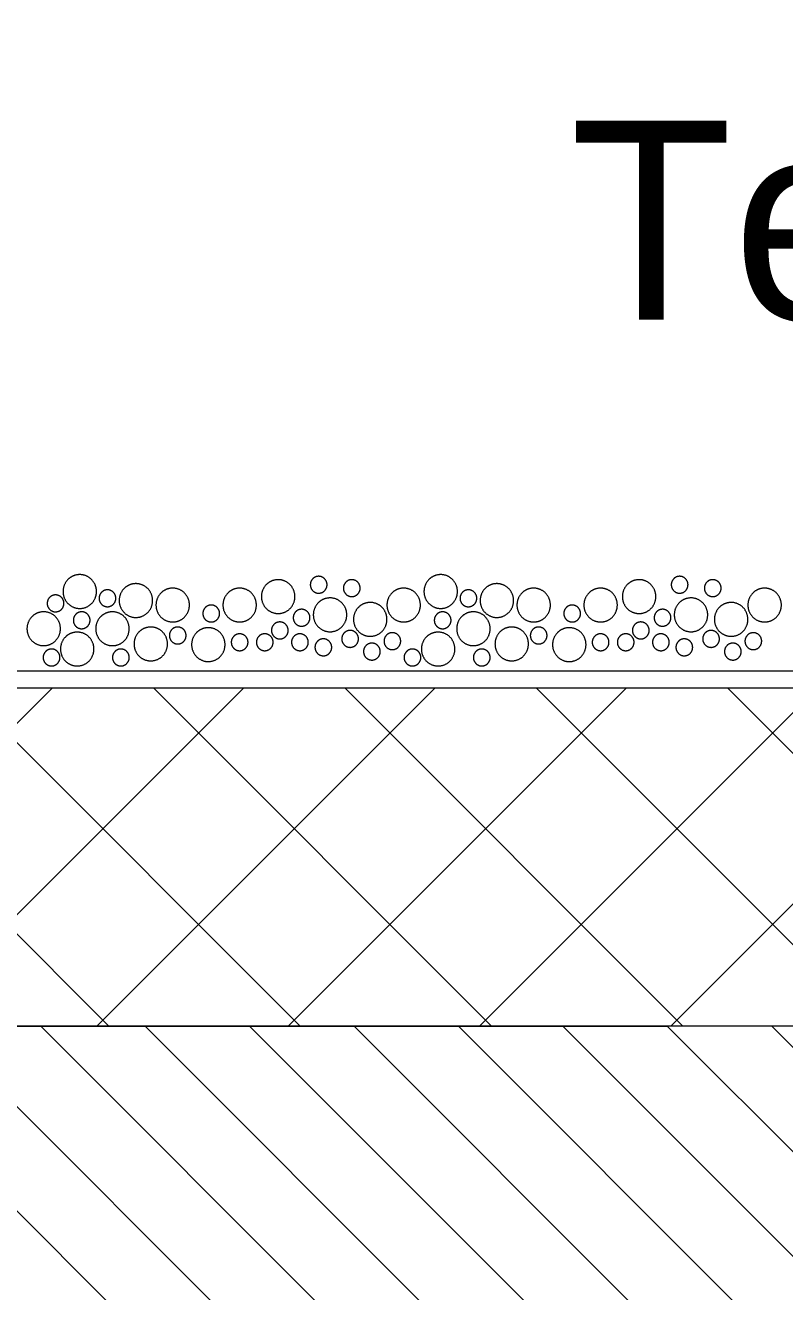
# Model space of a CAD drawing. Header units: centimetres. Extents: x -6341 to 23117, y -10090 to 8065.
# Drawn here: x 12.4 to 57.3, y 193.3 to 268.1 of the extents above; entities that cross this region are included whole.
import ezdxf

# ---------------------------------------------------------------- set-up
doc = ezdxf.new("R2010")
doc.units = ezdxf.units.CM
doc.header["$LTSCALE"] = 12.7
doc.layers.get('0').update_dxf_attribs({"lineweight": 5})
for name, color, linetype, lineweight in [('B Général', 7, 'Continuous', 5), ('C ANNOTATIONS-cotation', 7, 'Continuous', 5), ('C ANNOTATIONS-texte', 7, 'Continuous', 5)]:
    doc.layers.add(name, color=color, linetype=linetype, lineweight=lineweight)
doc.styles.add('Eurostile', font='')
doc.styles.get('Eurostile').set_extended_font_data('Eurostile')

# ---------------------------------------------------------------- blocks, each defined once
blk = doc.blocks.new('Groupe-21-1')
at = {"layer": 'B Général', "color": 7, "linetype": 'Continuous', "lineweight": 5}
for points in [[(-2048.837, 4663.514), (-2048.971, 4663.744), (-2048.971, 4664.274), (-2048.703, 4664.733), (-2048.239, 4664.999), (-2047.703, 4664.999), (-2047.239, 4664.733), (-2046.971, 4664.274), (-2046.971, 4663.744), (-2047.239, 4663.284), (-2047.703, 4663.019), (-2048.239, 4663.019), (-2048.703, 4663.284), (-2048.837, 4663.514)], [(-2046.269, 4663.093), (-2046.336, 4663.207), (-2046.336, 4663.473), (-2046.202, 4663.702), (-2045.97, 4663.835), (-2045.702, 4663.835), (-2045.47, 4663.702), (-2045.336, 4663.473), (-2045.336, 4663.207), (-2045.47, 4662.978), (-2045.702, 4662.845), (-2045.97, 4662.845), (-2046.202, 4662.978), (-2046.269, 4663.093)], [(-2047.991, 4661.535), (-2048.125, 4661.765), (-2048.125, 4662.295), (-2047.857, 4662.754), (-2047.393, 4663.019), (-2046.857, 4663.019), (-2046.393, 4662.754), (-2046.125, 4662.295), (-2046.125, 4661.765), (-2046.393, 4661.305), (-2046.857, 4661.04), (-2047.393, 4661.04), (-2047.857, 4661.305), (-2047.991, 4661.535)], [(-2045.653, 4661.881), (-2045.72, 4661.996), (-2045.72, 4662.261), (-2045.586, 4662.491), (-2045.354, 4662.623), (-2045.086, 4662.623), (-2044.854, 4662.491), (-2044.72, 4662.261), (-2044.72, 4661.996), (-2044.854, 4661.766), (-2045.086, 4661.634), (-2045.354, 4661.634), (-2045.586, 4661.766), (-2045.653, 4661.881)], [(-2049.404, 4660.694), (-2049.471, 4660.809), (-2049.471, 4661.074), (-2049.337, 4661.303), (-2049.105, 4661.436), (-2048.837, 4661.436), (-2048.605, 4661.303), (-2048.471, 4661.074), (-2048.471, 4660.809), (-2048.605, 4660.579), (-2048.837, 4660.446), (-2049.105, 4660.446), (-2049.337, 4660.579), (-2049.404, 4660.694)], [(-2046.404, 4660.595), (-2046.471, 4660.71), (-2046.471, 4660.975), (-2046.337, 4661.204), (-2046.105, 4661.337), (-2045.837, 4661.337), (-2045.605, 4661.204), (-2045.471, 4660.975), (-2045.471, 4660.71), (-2045.605, 4660.48), (-2045.837, 4660.347), (-2046.105, 4660.347), (-2046.337, 4660.48), (-2046.404, 4660.595)], [(-2048.259, 4659.16), (-2048.393, 4659.389), (-2048.393, 4659.92), (-2048.125, 4660.379), (-2047.661, 4660.644), (-2047.125, 4660.644), (-2046.661, 4660.379), (-2046.393, 4659.92), (-2046.393, 4659.389), (-2046.661, 4658.93), (-2047.125, 4658.665), (-2047.661, 4658.665), (-2048.125, 4658.93), (-2048.259, 4659.16)], [(-2049.604, 4658.736), (-2049.671, 4658.851), (-2049.671, 4659.116), (-2049.537, 4659.345), (-2049.305, 4659.478), (-2049.037, 4659.478), (-2048.805, 4659.345), (-2048.671, 4659.116), (-2048.671, 4658.851), (-2048.805, 4658.621), (-2049.037, 4658.488), (-2049.305, 4658.488), (-2049.537, 4658.621), (-2049.604, 4658.736)], [(-2045.904, 4659.011), (-2045.971, 4659.126), (-2045.971, 4659.391), (-2045.837, 4659.621), (-2045.605, 4659.754), (-2045.337, 4659.754), (-2045.105, 4659.621), (-2044.971, 4659.391), (-2044.971, 4659.126), (-2045.105, 4658.897), (-2045.337, 4658.764), (-2045.605, 4658.764), (-2045.837, 4658.897), (-2045.904, 4659.011)], [(-2047.654, 4657.725), (-2047.721, 4657.84), (-2047.721, 4658.105), (-2047.587, 4658.335), (-2047.355, 4658.467), (-2047.087, 4658.467), (-2046.855, 4658.335), (-2046.721, 4658.105), (-2046.721, 4657.84), (-2046.855, 4657.61), (-2047.087, 4657.478), (-2047.355, 4657.478), (-2047.587, 4657.61), (-2047.654, 4657.725)], [(-2046.204, 4657.626), (-2046.271, 4657.741), (-2046.271, 4658.006), (-2046.137, 4658.236), (-2045.905, 4658.368), (-2045.637, 4658.368), (-2045.405, 4658.236), (-2045.271, 4658.006), (-2045.271, 4657.741), (-2045.405, 4657.511), (-2045.637, 4657.379), (-2045.905, 4657.379), (-2046.137, 4657.511), (-2046.204, 4657.626)], [(-2049.337, 4656.092), (-2049.471, 4656.322), (-2049.471, 4656.852), (-2049.203, 4657.311), (-2048.739, 4657.576), (-2048.203, 4657.576), (-2047.739, 4657.311), (-2047.471, 4656.852), (-2047.471, 4656.322), (-2047.739, 4655.862), (-2048.203, 4655.597), (-2048.739, 4655.597), (-2049.203, 4655.862), (-2049.337, 4656.092)], [(-2046.904, 4656.438), (-2046.971, 4656.553), (-2046.971, 4656.818), (-2046.837, 4657.048), (-2046.605, 4657.181), (-2046.337, 4657.181), (-2046.105, 4657.048), (-2045.971, 4656.818), (-2045.971, 4656.553), (-2046.105, 4656.324), (-2046.337, 4656.191), (-2046.605, 4656.191), (-2046.837, 4656.324), (-2046.904, 4656.438)], [(-2046.204, 4655.548), (-2046.271, 4655.663), (-2046.271, 4655.928), (-2046.137, 4656.157), (-2045.905, 4656.29), (-2045.637, 4656.29), (-2045.405, 4656.157), (-2045.271, 4655.928), (-2045.271, 4655.663), (-2045.405, 4655.433), (-2045.637, 4655.3), (-2045.905, 4655.3), (-2046.137, 4655.433), (-2046.204, 4655.548)], [(-2048.837, 4653.816), (-2048.971, 4654.046), (-2048.971, 4654.576), (-2048.703, 4655.035), (-2048.239, 4655.3), (-2047.703, 4655.3), (-2047.239, 4655.035), (-2046.971, 4654.576), (-2046.971, 4654.046), (-2047.239, 4653.586), (-2047.703, 4653.321), (-2048.239, 4653.321), (-2048.703, 4653.586), (-2048.837, 4653.816)], [(-2046.204, 4654.063), (-2046.271, 4654.178), (-2046.271, 4654.443), (-2046.137, 4654.673), (-2045.905, 4654.806), (-2045.637, 4654.806), (-2045.405, 4654.673), (-2045.271, 4654.443), (-2045.271, 4654.178), (-2045.405, 4653.949), (-2045.637, 4653.816), (-2045.905, 4653.816), (-2046.137, 4653.949), (-2046.204, 4654.063)], [(-2046.497, 4651.963), (-2046.631, 4652.193), (-2046.631, 4652.723), (-2046.364, 4653.183), (-2045.899, 4653.448), (-2045.364, 4653.448), (-2044.899, 4653.183), (-2044.631, 4652.723), (-2044.631, 4652.193), (-2044.899, 4651.734), (-2045.364, 4651.469), (-2045.899, 4651.469), (-2046.364, 4651.734), (-2046.497, 4651.963)], [(-2047.904, 4652.381), (-2047.971, 4652.496), (-2047.971, 4652.761), (-2047.837, 4652.991), (-2047.605, 4653.123), (-2047.337, 4653.123), (-2047.105, 4652.991), (-2046.971, 4652.761), (-2046.971, 4652.496), (-2047.105, 4652.266), (-2047.337, 4652.134), (-2047.605, 4652.134), (-2047.837, 4652.266), (-2047.904, 4652.381)], [(-2048.837, 4649.858), (-2048.971, 4650.087), (-2048.971, 4650.617), (-2048.703, 4651.077), (-2048.239, 4651.342), (-2047.703, 4651.342), (-2047.239, 4651.077), (-2046.971, 4650.617), (-2046.971, 4650.087), (-2047.239, 4649.628), (-2047.703, 4649.363), (-2048.239, 4649.363), (-2048.703, 4649.628), (-2048.837, 4649.858)], [(-2046.604, 4650.402), (-2046.671, 4650.517), (-2046.671, 4650.782), (-2046.537, 4651.011), (-2046.305, 4651.144), (-2046.037, 4651.144), (-2045.805, 4651.011), (-2045.671, 4650.782), (-2045.671, 4650.517), (-2045.805, 4650.287), (-2046.037, 4650.154), (-2046.305, 4650.154), (-2046.537, 4650.287), (-2046.604, 4650.402)], [(-2046.537, 4648.56), (-2046.671, 4648.789), (-2046.671, 4649.32), (-2046.403, 4649.779), (-2045.939, 4650.044), (-2045.403, 4650.044), (-2044.939, 4649.779), (-2044.671, 4649.32), (-2044.671, 4648.789), (-2044.939, 4648.33), (-2045.403, 4648.065), (-2045.939, 4648.065), (-2046.403, 4648.33), (-2046.537, 4648.56)], [(-2049.103, 4647.68), (-2049.237, 4647.91), (-2049.237, 4648.44), (-2048.969, 4648.9), (-2048.505, 4649.165), (-2047.969, 4649.165), (-2047.505, 4648.9), (-2047.237, 4648.44), (-2047.237, 4647.91), (-2047.505, 4647.451), (-2047.969, 4647.186), (-2048.505, 4647.186), (-2048.969, 4647.451), (-2049.103, 4647.68)], [(-2047.437, 4646.295), (-2047.571, 4646.525), (-2047.571, 4647.055), (-2047.303, 4647.514), (-2046.839, 4647.779), (-2046.303, 4647.779), (-2045.839, 4647.514), (-2045.571, 4647.055), (-2045.571, 4646.525), (-2045.839, 4646.065), (-2046.303, 4645.8), (-2046.839, 4645.8), (-2047.303, 4646.065), (-2047.437, 4646.295)], [(-2045.304, 4647.037), (-2045.371, 4647.152), (-2045.371, 4647.417), (-2045.237, 4647.647), (-2045.005, 4647.779), (-2044.737, 4647.779), (-2044.505, 4647.647), (-2044.371, 4647.417), (-2044.371, 4647.152), (-2044.505, 4646.922), (-2044.737, 4646.79), (-2045.005, 4646.79), (-2045.237, 4646.922), (-2045.304, 4647.037)], [(-2048.804, 4646.245), (-2048.871, 4646.36), (-2048.871, 4646.625), (-2048.737, 4646.855), (-2048.505, 4646.988), (-2048.237, 4646.988), (-2048.005, 4646.855), (-2047.871, 4646.625), (-2047.871, 4646.36), (-2048.005, 4646.131), (-2048.237, 4645.998), (-2048.505, 4645.998), (-2048.737, 4646.131), (-2048.804, 4646.245)], [(-2049.637, 4644.361), (-2049.771, 4644.591), (-2049.771, 4645.121), (-2049.503, 4645.581), (-2049.039, 4645.846), (-2048.503, 4645.846), (-2048.039, 4645.581), (-2047.771, 4645.121), (-2047.771, 4644.591), (-2048.039, 4644.132), (-2048.503, 4643.866), (-2049.039, 4643.866), (-2049.503, 4644.132), (-2049.637, 4644.361)], [(-2047.504, 4644.723), (-2047.571, 4644.838), (-2047.571, 4645.103), (-2047.437, 4645.333), (-2047.205, 4645.466), (-2046.937, 4645.466), (-2046.705, 4645.333), (-2046.571, 4645.103), (-2046.571, 4644.838), (-2046.705, 4644.608), (-2046.937, 4644.476), (-2047.205, 4644.476), (-2047.437, 4644.608), (-2047.504, 4644.723)], [(-2046.237, 4644.209), (-2046.371, 4644.438), (-2046.371, 4644.969), (-2046.103, 4645.428), (-2045.639, 4645.693), (-2045.103, 4645.693), (-2044.639, 4645.428), (-2044.371, 4644.969), (-2044.371, 4644.438), (-2044.639, 4643.979), (-2045.103, 4643.714), (-2045.639, 4643.714), (-2046.103, 4643.979), (-2046.237, 4644.209)], [(-2048.837, 4642.171), (-2048.971, 4642.4), (-2048.971, 4642.931), (-2048.703, 4643.39), (-2048.239, 4643.655), (-2047.703, 4643.655), (-2047.239, 4643.39), (-2046.971, 4642.931), (-2046.971, 4642.4), (-2047.239, 4641.941), (-2047.703, 4641.676), (-2048.239, 4641.676), (-2048.703, 4641.941), (-2048.837, 4642.171)], [(-2045.304, 4642.938), (-2045.371, 4643.053), (-2045.371, 4643.318), (-2045.237, 4643.548), (-2045.005, 4643.681), (-2044.737, 4643.681), (-2044.505, 4643.548), (-2044.371, 4643.318), (-2044.371, 4643.053), (-2044.505, 4642.824), (-2044.737, 4642.691), (-2045.005, 4642.691), (-2045.237, 4642.824), (-2045.304, 4642.938)], [(-2046.269, 4641.749), (-2046.336, 4641.864), (-2046.336, 4642.129), (-2046.202, 4642.359), (-2045.97, 4642.491), (-2045.702, 4642.491), (-2045.47, 4642.359), (-2045.336, 4642.129), (-2045.336, 4641.864), (-2045.47, 4641.634), (-2045.702, 4641.502), (-2045.97, 4641.502), (-2046.202, 4641.634), (-2046.269, 4641.749)], [(-2047.991, 4640.191), (-2048.125, 4640.421), (-2048.125, 4640.951), (-2047.857, 4641.411), (-2047.393, 4641.676), (-2046.857, 4641.676), (-2046.393, 4641.411), (-2046.125, 4640.951), (-2046.125, 4640.421), (-2046.393, 4639.962), (-2046.857, 4639.697), (-2047.393, 4639.697), (-2047.857, 4639.962), (-2047.991, 4640.191)], [(-2045.653, 4640.538), (-2045.72, 4640.653), (-2045.72, 4640.918), (-2045.586, 4641.147), (-2045.354, 4641.28), (-2045.086, 4641.28), (-2044.854, 4641.147), (-2044.72, 4640.918), (-2044.72, 4640.653), (-2044.854, 4640.423), (-2045.086, 4640.29), (-2045.354, 4640.29), (-2045.586, 4640.423), (-2045.653, 4640.538)], [(-2049.404, 4639.35), (-2049.471, 4639.465), (-2049.471, 4639.73), (-2049.337, 4639.96), (-2049.105, 4640.092), (-2048.837, 4640.092), (-2048.605, 4639.96), (-2048.471, 4639.73), (-2048.471, 4639.465), (-2048.605, 4639.235), (-2048.837, 4639.103), (-2049.105, 4639.103), (-2049.337, 4639.235), (-2049.404, 4639.35)], [(-2046.404, 4639.251), (-2046.471, 4639.366), (-2046.471, 4639.631), (-2046.337, 4639.861), (-2046.105, 4639.993), (-2045.837, 4639.993), (-2045.605, 4639.861), (-2045.471, 4639.631), (-2045.471, 4639.366), (-2045.605, 4639.136), (-2045.837, 4639.004), (-2046.105, 4639.004), (-2046.337, 4639.136), (-2046.404, 4639.251)], [(-2048.259, 4637.816), (-2048.393, 4638.046), (-2048.393, 4638.576), (-2048.125, 4639.036), (-2047.661, 4639.301), (-2047.125, 4639.301), (-2046.661, 4639.036), (-2046.393, 4638.576), (-2046.393, 4638.046), (-2046.661, 4637.587), (-2047.125, 4637.322), (-2047.661, 4637.322), (-2048.125, 4637.587), (-2048.259, 4637.816)], [(-2045.904, 4637.668), (-2045.971, 4637.783), (-2045.971, 4638.048), (-2045.837, 4638.277), (-2045.605, 4638.41), (-2045.337, 4638.41), (-2045.105, 4638.277), (-2044.971, 4638.048), (-2044.971, 4637.783), (-2045.105, 4637.553), (-2045.337, 4637.42), (-2045.605, 4637.42), (-2045.837, 4637.553), (-2045.904, 4637.668)], [(-2049.604, 4637.392), (-2049.671, 4637.507), (-2049.671, 4637.772), (-2049.537, 4638.002), (-2049.305, 4638.135), (-2049.037, 4638.135), (-2048.805, 4638.002), (-2048.671, 4637.772), (-2048.671, 4637.507), (-2048.805, 4637.277), (-2049.037, 4637.145), (-2049.305, 4637.145), (-2049.537, 4637.277), (-2049.604, 4637.392)], [(-2047.654, 4636.381), (-2047.721, 4636.496), (-2047.721, 4636.761), (-2047.587, 4636.991), (-2047.355, 4637.124), (-2047.087, 4637.124), (-2046.855, 4636.991), (-2046.721, 4636.761), (-2046.721, 4636.496), (-2046.855, 4636.267), (-2047.087, 4636.134), (-2047.355, 4636.134), (-2047.587, 4636.267), (-2047.654, 4636.381)], [(-2046.204, 4636.282), (-2046.271, 4636.397), (-2046.271, 4636.662), (-2046.137, 4636.892), (-2045.905, 4637.025), (-2045.637, 4637.025), (-2045.405, 4636.892), (-2045.271, 4636.662), (-2045.271, 4636.397), (-2045.405, 4636.168), (-2045.637, 4636.035), (-2045.905, 4636.035), (-2046.137, 4636.168), (-2046.204, 4636.282)], [(-2049.337, 4634.749), (-2049.471, 4634.978), (-2049.471, 4635.508), (-2049.203, 4635.968), (-2048.739, 4636.233), (-2048.203, 4636.233), (-2047.739, 4635.968), (-2047.471, 4635.508), (-2047.471, 4634.978), (-2047.739, 4634.519), (-2048.203, 4634.254), (-2048.739, 4634.254), (-2049.203, 4634.519), (-2049.337, 4634.749)], [(-2046.904, 4635.095), (-2046.971, 4635.21), (-2046.971, 4635.475), (-2046.837, 4635.705), (-2046.605, 4635.837), (-2046.337, 4635.837), (-2046.105, 4635.705), (-2045.971, 4635.475), (-2045.971, 4635.21), (-2046.105, 4634.98), (-2046.337, 4634.847), (-2046.605, 4634.847), (-2046.837, 4634.98), (-2046.904, 4635.095)], [(-2046.204, 4634.204), (-2046.271, 4634.319), (-2046.271, 4634.584), (-2046.137, 4634.814), (-2045.905, 4634.946), (-2045.637, 4634.946), (-2045.405, 4634.814), (-2045.271, 4634.584), (-2045.271, 4634.319), (-2045.405, 4634.089), (-2045.637, 4633.957), (-2045.905, 4633.957), (-2046.137, 4634.089), (-2046.204, 4634.204)], [(-2048.837, 4632.472), (-2048.971, 4632.702), (-2048.971, 4633.232), (-2048.703, 4633.692), (-2048.239, 4633.957), (-2047.703, 4633.957), (-2047.239, 4633.692), (-2046.971, 4633.232), (-2046.971, 4632.702), (-2047.239, 4632.243), (-2047.703, 4631.978), (-2048.239, 4631.978), (-2048.703, 4632.243), (-2048.837, 4632.472)], [(-2046.204, 4632.72), (-2046.271, 4632.835), (-2046.271, 4633.1), (-2046.137, 4633.329), (-2045.905, 4633.462), (-2045.637, 4633.462), (-2045.405, 4633.329), (-2045.271, 4633.1), (-2045.271, 4632.835), (-2045.405, 4632.605), (-2045.637, 4632.472), (-2045.905, 4632.472), (-2046.137, 4632.605), (-2046.204, 4632.72)], [(-2047.904, 4631.037), (-2047.971, 4631.152), (-2047.971, 4631.417), (-2047.837, 4631.647), (-2047.605, 4631.78), (-2047.337, 4631.78), (-2047.105, 4631.647), (-2046.971, 4631.417), (-2046.971, 4631.152), (-2047.105, 4630.923), (-2047.337, 4630.79), (-2047.605, 4630.79), (-2047.837, 4630.923), (-2047.904, 4631.037)], [(-2046.497, 4630.62), (-2046.631, 4630.849), (-2046.631, 4631.38), (-2046.364, 4631.839), (-2045.899, 4632.104), (-2045.364, 4632.104), (-2044.899, 4631.839), (-2044.631, 4631.38), (-2044.631, 4630.849), (-2044.899, 4630.39), (-2045.364, 4630.125), (-2045.899, 4630.125), (-2046.364, 4630.39), (-2046.497, 4630.62)], [(-2048.837, 4628.514), (-2048.971, 4628.744), (-2048.971, 4629.274), (-2048.703, 4629.733), (-2048.239, 4629.998), (-2047.703, 4629.998), (-2047.239, 4629.733), (-2046.971, 4629.274), (-2046.971, 4628.744), (-2047.239, 4628.284), (-2047.703, 4628.019), (-2048.239, 4628.019), (-2048.703, 4628.284), (-2048.837, 4628.514)], [(-2046.604, 4629.058), (-2046.671, 4629.173), (-2046.671, 4629.438), (-2046.537, 4629.668), (-2046.305, 4629.8), (-2046.037, 4629.8), (-2045.805, 4629.668), (-2045.671, 4629.438), (-2045.671, 4629.173), (-2045.805, 4628.943), (-2046.037, 4628.811), (-2046.305, 4628.811), (-2046.537, 4628.943), (-2046.604, 4629.058)], [(-2046.537, 4627.216), (-2046.671, 4627.446), (-2046.671, 4627.976), (-2046.403, 4628.436), (-2045.939, 4628.701), (-2045.403, 4628.701), (-2044.939, 4628.436), (-2044.671, 4627.976), (-2044.671, 4627.446), (-2044.939, 4626.987), (-2045.403, 4626.721), (-2045.939, 4626.721), (-2046.403, 4626.987), (-2046.537, 4627.216)], [(-2049.103, 4626.337), (-2049.237, 4626.566), (-2049.237, 4627.097), (-2048.969, 4627.556), (-2048.505, 4627.821), (-2047.969, 4627.821), (-2047.505, 4627.556), (-2047.237, 4627.097), (-2047.237, 4626.566), (-2047.505, 4626.107), (-2047.969, 4625.842), (-2048.505, 4625.842), (-2048.969, 4626.107), (-2049.103, 4626.337)], [(-2047.437, 4624.951), (-2047.571, 4625.181), (-2047.571, 4625.711), (-2047.303, 4626.171), (-2046.839, 4626.436), (-2046.303, 4626.436), (-2045.839, 4626.171), (-2045.571, 4625.711), (-2045.571, 4625.181), (-2045.839, 4624.722), (-2046.303, 4624.457), (-2046.839, 4624.457), (-2047.303, 4624.722), (-2047.437, 4624.951)], [(-2045.304, 4625.694), (-2045.371, 4625.808), (-2045.371, 4626.074), (-2045.237, 4626.303), (-2045.005, 4626.436), (-2044.737, 4626.436), (-2044.505, 4626.303), (-2044.371, 4626.074), (-2044.371, 4625.808), (-2044.505, 4625.579), (-2044.737, 4625.446), (-2045.005, 4625.446), (-2045.237, 4625.579), (-2045.304, 4625.694)], [(-2048.804, 4624.902), (-2048.871, 4625.017), (-2048.871, 4625.282), (-2048.737, 4625.512), (-2048.505, 4625.644), (-2048.237, 4625.644), (-2048.005, 4625.512), (-2047.871, 4625.282), (-2047.871, 4625.017), (-2048.005, 4624.787), (-2048.237, 4624.655), (-2048.505, 4624.655), (-2048.737, 4624.787), (-2048.804, 4624.902)], [(-2049.637, 4623.018), (-2049.771, 4623.247), (-2049.771, 4623.778), (-2049.503, 4624.237), (-2049.039, 4624.502), (-2048.503, 4624.502), (-2048.039, 4624.237), (-2047.771, 4623.778), (-2047.771, 4623.247), (-2048.039, 4622.788), (-2048.503, 4622.523), (-2049.039, 4622.523), (-2049.503, 4622.788), (-2049.637, 4623.018)], [(-2047.504, 4623.38), (-2047.571, 4623.495), (-2047.571, 4623.76), (-2047.437, 4623.989), (-2047.205, 4624.122), (-2046.937, 4624.122), (-2046.705, 4623.989), (-2046.571, 4623.76), (-2046.571, 4623.495), (-2046.705, 4623.265), (-2046.937, 4623.132), (-2047.205, 4623.132), (-2047.437, 4623.265), (-2047.504, 4623.38)], [(-2046.237, 4622.865), (-2046.371, 4623.095), (-2046.371, 4623.625), (-2046.103, 4624.084), (-2045.639, 4624.349), (-2045.103, 4624.349), (-2044.639, 4624.084), (-2044.371, 4623.625), (-2044.371, 4623.095), (-2044.639, 4622.635), (-2045.103, 4622.37), (-2045.639, 4622.37), (-2046.103, 4622.635), (-2046.237, 4622.865)], [(-2048.504, 4621.834), (-2048.571, 4621.949), (-2048.571, 4622.214), (-2048.437, 4622.444), (-2048.205, 4622.576), (-2047.937, 4622.576), (-2047.705, 4622.444), (-2047.571, 4622.214), (-2047.571, 4621.949), (-2047.705, 4621.719), (-2047.937, 4621.587), (-2048.205, 4621.587), (-2048.437, 4621.719), (-2048.504, 4621.834)], [(-2047.437, 4620.886), (-2047.571, 4621.115), (-2047.571, 4621.646), (-2047.303, 4622.105), (-2046.839, 4622.37), (-2046.303, 4622.37), (-2045.839, 4622.105), (-2045.571, 4621.646), (-2045.571, 4621.115), (-2045.839, 4620.656), (-2046.303, 4620.391), (-2046.839, 4620.391), (-2047.303, 4620.656), (-2047.437, 4620.886)], [(-2045.304, 4621.595), (-2045.371, 4621.71), (-2045.371, 4621.975), (-2045.237, 4622.205), (-2045.005, 4622.337), (-2044.737, 4622.337), (-2044.505, 4622.205), (-2044.371, 4621.975), (-2044.371, 4621.71), (-2044.505, 4621.48), (-2044.737, 4621.347), (-2045.005, 4621.347), (-2045.237, 4621.48), (-2045.304, 4621.595)]]:
    blk.add_open_spline(points, degree=2, dxfattribs=at)
blk = doc.blocks.new('Groupe-132-1')
at = {"linetype": 'Continuous', "lineweight": 5}
h = blk.add_hatch(dxfattribs=at)
h.set_pattern_fill('45_0_15_52', style=0, pattern_type=2)
h.set_pattern_definition([(45, (0, 0), (3.5277778, -2.6458333), [])])
h.paths.add_polyline_path([(-2023.074, 4689.12), (-2023.077, 4689.12), (-2023.077, 4893.389), (-2147.8, 4893.389), (-2147.8, 4893.396), (-2149.07, 4893.396), (-2149.07, 4909.396), (-1990.377, 4909.4), (-1990.377, 4893.4), (-1992.974, 4893.4), (-1992.974, 4893.386), (-2003.074, 4893.389), (-2003.074, 4300.6), (-1745.96, 4300.6), (-1746.035, 4689.119), (-1746.038, 4689.119), (-1746.067, 4837.555), (-1746.077, 4837.555), (-1746.077, 4893.389), (-1796.425, 4893.389), (-1796.425, 4893.396), (-1796.428, 4893.396), (-1796.428, 4893.399), (-1806.778, 4893.398), (-1806.779, 4905.084), (-1804.817, 4905.084), (-1804.637, 4909.395), (-1796.428, 4909.395), (-1796.428, 4909.396), (-1789.461, 4909.396), (-1746.077, 4909.397), (-1746.077, 5093.41), (-1801.074, 5093.41), (-1801.074, 5093.417), (-1801.077, 5093.417), (-1801.077, 5109.396), (-1152.077, 5109.417), (-1152.077, 5109.41), (-1152.074, 5109.41), (-1152.074, 4909.493), (-1096.9, 4909.493), (-1096.9, 4893.396), (-1109.54, 4893.396), (-1109.54, 4893.389), (-1152.074, 4893.389), (-1152.074, 4300.389), (-852.506, 4300.389), (-852.506, 4689.111), (-852.525, 4689.111), (-852.525, 4909.393), (-852.525, 4909.396), (-849.399, 5117.848), (-832.525, 5117.848), (-832.513, 5112.394), (-832.904, 5112.285), (-833.254, 5112.136), (-833.565, 5111.946), (-833.835, 5111.717), (-834.065, 5111.446), (-834.254, 5111.136), (-834.404, 5110.785), (-834.513, 5110.394), (-832.513, 5110.394), (-832.525, 4909.396), (-832.525, 4909.393), (-776.5, 4909.39), (-776.5, 4893.389), (-832.522, 4893.389), (-832.522, 4300.389), (-527.074, 4300.389), (-527.074, 4689.118), (-527.077, 4689.118), (-527.077, 4884.05), (-527.077, 4893.389), (-527.091, 4893.389), (-527.091, 4893.396), (-542.07, 4893.394), (-542.102, 4905.075), (-541.115, 4905.084), (-540.936, 4909.393), (-527.077, 4909.393), (-527.077, 4909.396), (-424.004, 4909.396), (-424.004, 5450.396), (-34.003, 5450.396), (-34.003, 5450.389), (-34, 5450.389), (-34, 5425.389), (-104.009, 5425.374), (-104.009, 4909.396), (288.982, 4909.396), (288.982, 4909.389), (288.986, 4909.389), (288.986, 4884.389), (80.926, 4884.389), (80.926, 3276.389), (288.986, 3276.389), (288.986, 3251.389), (-547.427, 3251.377), (-546.578, 3271.375), (-527.074, 3271.375), (-527.074, 4282.389), (-832.522, 4282.389), (-832.522, 4153.389), (-792.522, 4153.389), (-792.522, 4134.389), (-832.522, 4134.389), (-832.522, 3541.39), (-775.64, 3541.39), (-775.64, 3525.39), (-798.828, 3525.391), (-832.539, 3525.39), (-832.526, 3324.391), (-834.526, 3324.391), (-834.417, 3324), (-834.268, 3323.649), (-834.078, 3323.339), (-833.848, 3323.069), (-833.578, 3322.839), (-833.268, 3322.649), (-832.917, 3322.5), (-832.526, 3322.391), (-832.539, 3316.938), (-849.412, 3316.938), (-852.538, 3525.39), (-852.538, 3525.392), (-852.539, 3745.674), (-852.506, 3745.674), (-852.506, 4134.389), (-1152.074, 4134.389), (-1152.074, 3745.674), (-1152.074, 3745.674), (-1152.074, 3541.392), (-1099.263, 3541.392), (-1099.263, 3541.389), (-1096.913, 3541.389), (-1096.913, 3525.389), (-1099.263, 3525.389), (-1099.263, 3525.389), (-1152.074, 3525.389), (-1152.074, 3320.437), (-1154.074, 3320.437), (-1153.965, 3320.046), (-1153.816, 3319.696), (-1153.626, 3319.385), (-1153.396, 3319.115), (-1153.126, 3318.885), (-1152.816, 3318.696), (-1152.465, 3318.546), (-1152.074, 3318.437), (-1152.074, 3316.937), (-1169.971, 3316.937), (-1172.074, 3525.389), (-1172.074, 3525.392), (-1172.074, 3745.674), (-1172.056, 3745.674), (-1172.056, 4134.389), (-1449.074, 4134.389), (-1449.074, 3745.674), (-1449.074, 3745.674), (-1449.074, 3541.392), (-1419.074, 3541.392), (-1419.074, 3541.382), (-1415.613, 3541.381), (-1415.613, 3525.381), (-1440.516, 3525.389), (-1449.074, 3525.389), (-1449.074, 3320.437), (-1451.074, 3320.437), (-1450.965, 3320.046), (-1450.816, 3319.695), (-1450.626, 3319.385), (-1450.396, 3319.115), (-1450.126, 3318.885), (-1449.816, 3318.695), (-1449.465, 3318.546), (-1449.074, 3318.437), (-1449.074, 3316.937), (-1466.971, 3316.937), (-1469.074, 3525.389), (-1469.074, 3525.391), (-1469.074, 3745.674), (-1469.056, 3745.674), (-1469.056, 4134.389), (-1726.074, 4134.389), (-1726.078, 3745.674), (-1726.074, 3745.674), (-1726.074, 3541.392), (-1716.074, 3541.392), (-1716.074, 3541.383), (-1713.081, 3541.381), (-1713.081, 3525.381), (-1722.75, 3525.389), (-1726.074, 3525.389), (-1726.074, 3314.437), (-1728.074, 3314.437), (-1727.965, 3314.046), (-1727.816, 3313.695), (-1727.626, 3313.385), (-1727.396, 3313.115), (-1727.126, 3312.885), (-1726.816, 3312.695), (-1726.465, 3312.546), (-1726.074, 3312.437), (-1726.074, 3310.937), (-1744.102, 3310.937), (-1746.074, 3525.389), (-1746.111, 3525.389), (-1746.111, 3525.391), (-1753.977, 3525.392), (-1754.159, 3529.762), (-1756.121, 3529.762), (-1756.121, 3541.393), (-1746.111, 3541.393), (-1746.105, 4134.389), (-2003.074, 4134.389), (-2003.074, 3541.389), (-1993.074, 3541.392), (-1993.074, 3525.292), (-2147.574, 3525.292), (-2147.574, 3541.389), (-2023.074, 3541.389)])
h.paths.add_polyline_path([(-852.506, 4153.389), (-852.506, 4282.389), (-1147.074, 4282.389), (-1147.074, 4153.389)])
h.paths.add_polyline_path([(-199.074, 3729.371), (-219.074, 3729.371), (-219.074, 3276.389), (60.926, 3276.389), (60.926, 4689.117), (60.923, 4689.117), (60.923, 4884.389), (-219.074, 4884.389), (-219.074, 4429.389), (-199.074, 4429.389), (-199.074, 4379.371), (-219.074, 4379.371), (-219.074, 3779.389), (-199.074, 3779.389)])
h.paths.add_polyline_path([(-1444.074, 4152.389), (-1172.074, 4152.389), (-1172.074, 4282.389), (-1444.074, 4282.389)])
h.paths.add_polyline_path([(-394.001, 4909.396), (-124.012, 4909.396), (-124.012, 5425.389), (-394.001, 5425.389)])
h.paths.add_polyline_path([(-1469.074, 4689.119), (-1469.077, 4689.119), (-1469.077, 5093.41), (-1726.074, 5093.41), (-1726.074, 4300.389), (-1469.074, 4300.389)])
h.paths.add_polyline_path([(-1172.077, 5093.41), (-1449.074, 5093.41), (-1449.074, 4300.389), (-1172.074, 4300.389), (-1172.074, 4689.119), (-1172.077, 4689.119)])
h.paths.add_polyline_path([(-1469.074, 4282.389), (-1721.074, 4282.389), (-1721.074, 4152.389), (-1469.074, 4152.389)])
h.paths.add_polyline_path([(-457.074, 3709.371), (-504.074, 3709.371), (-504.074, 3276.389), (-239.074, 3276.389), (-239.074, 4689.117), (-239.077, 4689.117), (-239.077, 4884.389), (-504.074, 4884.389), (-504.074, 4449.389), (-457.074, 4449.389), (-457.074, 4379.371), (-504.074, 4379.371), (-504.074, 3779.371), (-457.074, 3779.371)])
h.paths.add_polyline_path([(-2003.074, 4152.389), (-1746.074, 4152.389), (-1746.074, 4282.389), (-2003.074, 4282.389)])
at = {"layer": 'B Général', "linetype": 'Continuous', "lineweight": 5, "true_color": 0x808080}
h = blk.add_hatch(dxfattribs=at)
h.set_pattern_fill('02_ISOLANT', color=8, style=0, pattern_type=2)
h.set_pattern_definition([(45, (0, 0), (-5.656854, 5.656854), []), (135, (0, 0), (5.656854, 5.656854), [])])
h.paths.add_polyline_path([(-2043.074, 3541.389), (-2043.074, 4893.389), (-2023.074, 4893.389), (-2023.074, 3541.389)])
at = {"color": 7, "linetype": 'Continuous', "lineweight": 18}
blk.add_open_spline([(-2023.074, 4689.12), (-2023.076, 4689.12), (-2023.077, 4689.12), (-2023.077, 4791.254), (-2023.077, 4893.389), (-2085.439, 4893.389), (-2147.8, 4893.389), (-2147.8, 4893.392), (-2147.8, 4893.396), (-2148.435, 4893.396), (-2149.07, 4893.396), (-2149.07, 4901.396), (-2149.07, 4909.396), (-2069.724, 4909.398), (-1990.377, 4909.4), (-1990.377, 4901.4), (-1990.377, 4893.4), (-1991.676, 4893.4), (-1992.974, 4893.4), (-1992.974, 4893.393), (-1992.974, 4893.386), (-1998.024, 4893.388), (-2003.074, 4893.389), (-2003.074, 4596.994), (-2003.074, 4300.6), (-1874.517, 4300.6), (-1745.96, 4300.6), (-1745.997, 4494.86), (-1746.035, 4689.119), (-1746.036, 4689.119), (-1746.038, 4689.119), (-1746.052, 4763.337), (-1746.067, 4837.555), (-1746.072, 4837.555), (-1746.077, 4837.555), (-1746.077, 4865.472), (-1746.077, 4893.389), (-1771.251, 4893.389), (-1796.425, 4893.389), (-1796.425, 4893.392), (-1796.425, 4893.396), (-1796.427, 4893.396), (-1796.428, 4893.396), (-1796.428, 4893.397), (-1796.428, 4893.399), (-1801.603, 4893.399), (-1806.778, 4893.398), (-1806.778, 4899.241), (-1806.779, 4905.084), (-1805.798, 4905.084), (-1804.817, 4905.084), (-1804.727, 4907.239), (-1804.637, 4909.395), (-1800.533, 4909.395), (-1796.428, 4909.395), (-1796.428, 4909.395), (-1796.428, 4909.396), (-1792.945, 4909.396), (-1789.461, 4909.396), (-1767.769, 4909.397), (-1746.077, 4909.397), (-1746.077, 5001.404), (-1746.077, 5093.41), (-1773.576, 5093.41), (-1801.074, 5093.41), (-1801.074, 5093.413), (-1801.074, 5093.417), (-1801.076, 5093.417), (-1801.077, 5093.417), (-1801.077, 5101.406), (-1801.077, 5109.396), (-1476.577, 5109.406), (-1152.077, 5109.417), (-1152.077, 5109.413), (-1152.077, 5109.41), (-1152.076, 5109.41), (-1152.074, 5109.41), (-1152.074, 5009.451), (-1152.074, 4909.493), (-1124.487, 4909.493), (-1096.9, 4909.493), (-1096.9, 4901.444), (-1096.9, 4893.396), (-1103.22, 4893.396), (-1109.54, 4893.396), (-1109.54, 4893.392), (-1109.54, 4893.389), (-1130.807, 4893.389), (-1152.074, 4893.389), (-1152.074, 4596.889), (-1152.074, 4300.389), (-1002.29, 4300.389), (-852.506, 4300.389), (-852.506, 4494.75), (-852.506, 4689.111), (-852.516, 4689.111), (-852.525, 4689.111), (-852.525, 4799.252), (-852.525, 4909.393), (-852.525, 4909.395), (-852.525, 4909.396), (-850.962, 5013.622), (-849.399, 5117.848), (-840.962, 5117.848), (-832.525, 5117.848), (-832.519, 5115.121), (-832.513, 5112.394), (-834.157, 5112.039), (-834.513, 5110.394), (-833.513, 5110.394), (-832.513, 5110.394), (-832.519, 5009.895), (-832.525, 4909.396), (-832.525, 4909.394), (-832.525, 4909.393), (-804.513, 4909.391), (-776.5, 4909.39), (-776.5, 4901.389), (-776.5, 4893.389), (-804.511, 4893.389), (-832.522, 4893.389), (-832.522, 4596.889), (-832.522, 4300.389), (-679.798, 4300.389), (-527.074, 4300.389), (-527.074, 4494.753), (-527.074, 4689.118), (-527.076, 4689.118), (-527.077, 4689.118), (-527.077, 4786.584), (-527.077, 4884.05), (-527.077, 4888.72), (-527.077, 4893.389), (-527.084, 4893.389), (-527.091, 4893.389), (-527.091, 4893.392), (-527.091, 4893.396), (-534.58, 4893.395), (-542.07, 4893.394), (-542.086, 4899.234), (-542.102, 4905.075), (-541.608, 4905.079), (-541.115, 4905.084), (-541.026, 4907.239), (-540.936, 4909.393), (-534.006, 4909.393), (-527.077, 4909.393), (-527.077, 4909.394), (-527.077, 4909.396), (-475.541, 4909.396), (-424.004, 4909.396), (-424.004, 5179.896), (-424.004, 5450.396), (-229.004, 5450.396), (-34.003, 5450.396), (-34.003, 5450.392), (-34.003, 5450.389), (-34.002, 5450.389), (-34, 5450.389), (-34, 5437.889), (-34, 5425.389), (-69.004, 5425.381), (-104.009, 5425.374), (-104.009, 5167.385), (-104.009, 4909.396), (92.487, 4909.396), (288.982, 4909.396), (288.982, 4909.392), (288.982, 4909.389), (288.984, 4909.389), (288.986, 4909.389), (288.986, 4896.889), (288.986, 4884.389), (184.956, 4884.389), (80.926, 4884.389), (80.926, 4080.389), (80.926, 3276.389), (184.956, 3276.389), (288.986, 3276.389), (288.986, 3263.889), (288.986, 3251.389), (-129.221, 3251.383), (-547.427, 3251.377), (-547.002, 3261.376), (-546.578, 3271.375), (-536.826, 3271.375), (-527.074, 3271.375), (-527.074, 3776.882), (-527.074, 4282.389), (-679.798, 4282.389), (-832.522, 4282.389), (-832.522, 4217.889), (-832.522, 4153.389), (-812.522, 4153.389), (-792.522, 4153.389), (-792.522, 4143.889), (-792.522, 4134.389), (-812.522, 4134.389), (-832.522, 4134.389), (-832.522, 3837.889), (-832.522, 3541.39), (-804.081, 3541.39), (-775.64, 3541.39), (-775.64, 3533.39), (-775.64, 3525.39), (-787.234, 3525.39), (-798.828, 3525.391), (-815.683, 3525.39), (-832.539, 3525.39), (-832.532, 3424.89), (-832.526, 3324.391), (-833.526, 3324.391), (-834.526, 3324.391), (-834.17, 3322.747), (-832.526, 3322.391), (-832.532, 3319.664), (-832.539, 3316.938), (-840.976, 3316.938), (-849.412, 3316.938), (-850.975, 3421.164), (-852.538, 3525.39), (-852.538, 3525.391), (-852.538, 3525.392), (-852.538, 3635.533), (-852.539, 3745.674), (-852.522, 3745.674), (-852.506, 3745.674), (-852.506, 3940.032), (-852.506, 4134.389), (-1002.29, 4134.389), (-1152.074, 4134.389), (-1152.074, 3940.031), (-1152.074, 3745.674), (-1152.074, 3745.674), (-1152.074, 3745.674), (-1152.074, 3643.533), (-1152.074, 3541.392), (-1125.668, 3541.392), (-1099.263, 3541.392), (-1099.263, 3541.391), (-1099.263, 3541.389), (-1098.088, 3541.389), (-1096.913, 3541.389), (-1096.913, 3533.389), (-1096.913, 3525.389), (-1098.088, 3525.389), (-1099.263, 3525.389), (-1099.263, 3525.389), (-1099.263, 3525.389), (-1125.668, 3525.389), (-1152.074, 3525.389), (-1152.074, 3422.913), (-1152.074, 3320.437), (-1153.074, 3320.437), (-1154.074, 3320.437), (-1153.719, 3318.793), (-1152.074, 3318.437), (-1152.074, 3317.687), (-1152.074, 3316.937), (-1161.023, 3316.937), (-1169.971, 3316.937), (-1171.022, 3421.163), (-1172.074, 3525.389), (-1172.074, 3525.39), (-1172.074, 3525.392), (-1172.074, 3635.533), (-1172.074, 3745.674), (-1172.065, 3745.674), (-1172.056, 3745.674), (-1172.056, 3940.031), (-1172.056, 4134.389), (-1310.565, 4134.389), (-1449.074, 4134.389), (-1449.074, 3940.031), (-1449.074, 3745.674), (-1449.074, 3745.674), (-1449.074, 3745.674), (-1449.074, 3643.533), (-1449.074, 3541.392), (-1434.074, 3541.392), (-1419.074, 3541.392), (-1419.074, 3541.387), (-1419.074, 3541.382), (-1417.344, 3541.381), (-1415.613, 3541.381), (-1415.613, 3533.381), (-1415.613, 3525.381), (-1428.065, 3525.385), (-1440.516, 3525.389), (-1444.795, 3525.389), (-1449.074, 3525.389), (-1449.074, 3422.913), (-1449.074, 3320.437), (-1450.074, 3320.437), (-1451.074, 3320.437), (-1450.719, 3318.792), (-1449.074, 3318.437), (-1449.074, 3317.687), (-1449.074, 3316.937), (-1458.023, 3316.937), (-1466.971, 3316.937), (-1468.022, 3421.163), (-1469.074, 3525.389), (-1469.074, 3525.39), (-1469.074, 3525.391), (-1469.074, 3635.532), (-1469.074, 3745.674), (-1469.065, 3745.674), (-1469.056, 3745.674), (-1469.056, 3940.031), (-1469.056, 4134.389), (-1597.565, 4134.389), (-1726.074, 4134.389), (-1726.076, 3940.031), (-1726.078, 3745.674), (-1726.076, 3745.674), (-1726.074, 3745.674), (-1726.074, 3643.533), (-1726.074, 3541.392), (-1721.074, 3541.392), (-1716.074, 3541.392), (-1716.074, 3541.387), (-1716.074, 3541.383), (-1714.578, 3541.382), (-1713.081, 3541.381), (-1713.081, 3533.381), (-1713.081, 3525.381), (-1717.916, 3525.385), (-1722.75, 3525.389), (-1724.412, 3525.389), (-1726.074, 3525.389), (-1726.074, 3419.913), (-1726.074, 3314.437), (-1727.074, 3314.437), (-1728.074, 3314.437), (-1727.719, 3312.792), (-1726.074, 3312.437), (-1726.074, 3311.687), (-1726.074, 3310.937), (-1735.088, 3310.937), (-1744.102, 3310.937), (-1745.088, 3418.163), (-1746.074, 3525.389), (-1746.092, 3525.389), (-1746.111, 3525.389), (-1746.111, 3525.39), (-1746.111, 3525.391), (-1750.044, 3525.391), (-1753.977, 3525.392), (-1754.068, 3527.577), (-1754.159, 3529.762), (-1755.14, 3529.762), (-1756.121, 3529.762), (-1756.121, 3535.578), (-1756.121, 3541.393), (-1751.116, 3541.393), (-1746.111, 3541.393), (-1746.108, 3837.891), (-1746.105, 4134.389), (-1874.589, 4134.389), (-2003.074, 4134.389), (-2003.074, 3837.889), (-2003.074, 3541.389), (-1998.074, 3541.39), (-1993.074, 3541.392), (-1993.074, 3533.342), (-1993.074, 3525.292), (-2070.324, 3525.292), (-2147.574, 3525.292), (-2147.574, 3533.34), (-2147.574, 3541.389), (-2085.324, 3541.389), (-2023.074, 3541.389), (-2023.074, 4115.254), (-2023.074, 4689.12)], degree=2, knots=[0, 0, 0, 1, 1, 2, 2, 3, 3, 4, 4, 5, 5, 6, 6, 7, 7, 8, 8, 9, 9, 10, 10, 11, 11, 12, 12, 13, 13, 14, 14, 15, 15, 16, 16, 17, 17, 18, 18, 19, 19, 20, 20, 21, 21, 22, 22, 23, 23, 24, 24, 25, 25, 26, 26, 27, 27, 28, 28, 29, 29, 30, 30, 31, 31, 32, 32, 33, 33, 34, 34, 35, 35, 36, 36, 37, 37, 38, 38, 39, 39, 40, 40, 41, 41, 42, 42, 43, 43, 44, 44, 45, 45, 46, 46, 47, 47, 48, 48, 49, 49, 50, 50, 51, 51, 52, 52, 53, 53, 54, 54, 55, 55, 56, 56, 57, 57, 58, 58, 59, 59, 60, 60, 61, 61, 62, 62, 63, 63, 64, 64, 65, 65, 66, 66, 67, 67, 68, 68, 69, 69, 70, 70, 71, 71, 72, 72, 73, 73, 74, 74, 75, 75, 76, 76, 77, 77, 78, 78, 79, 79, 80, 80, 81, 81, 82, 82, 83, 83, 84, 84, 85, 85, 86, 86, 87, 87, 88, 88, 89, 89, 90, 90, 91, 91, 92, 92, 93, 93, 94, 94, 95, 95, 96, 96, 97, 97, 98, 98, 99, 99, 100, 100, 101, 101, 102, 102, 103, 103, 104, 104, 105, 105, 106, 106, 107, 107, 108, 108, 109, 109, 110, 110, 111, 111, 112, 112, 113, 113, 114, 114, 115, 115, 116, 116, 117, 117, 118, 118, 119, 119, 120, 120, 121, 121, 122, 122, 123, 123, 124, 124, 125, 125, 126, 126, 127, 127, 128, 128, 129, 129, 130, 130, 131, 131, 132, 132, 133, 133, 134, 134, 135, 135, 136, 136, 137, 137, 138, 138, 139, 139, 140, 140, 141, 141, 142, 142, 143, 143, 144, 144, 145, 145, 146, 146, 147, 147, 148, 148, 149, 149, 150, 150, 151, 151, 152, 152, 153, 153, 154, 154, 155, 155, 156, 156, 157, 157, 158, 158, 159, 159, 160, 160, 161, 161, 162, 162, 163, 163, 164, 164, 165, 165, 166, 166, 167, 167, 168, 168, 169, 169, 170, 170, 171, 171, 172, 172, 173, 173, 174, 174, 175, 175, 176, 176, 177, 177, 178, 178, 179, 179, 180, 180, 181, 181, 182, 182, 183, 183, 184, 184, 185, 185, 186, 186, 187, 187, 187], dxfattribs=at)
at = {"layer": 'B Général', "color": 7, "linetype": 'Continuous', "lineweight": 5, "flags": 128}
blk.add_lwpolyline([(-2043.074, 3541.389), (-2043.074, 4893.389), (-2023.074, 4893.389), (-2023.074, 3541.389)], close=True, dxfattribs=at)
at = {"layer": 'B Général', "color": 150, "lineweight": 18, "true_color": 0x007fff, "flags": 128}
blk.add_lwpolyline([(-2059.074, 3542.389), (-2044.074, 3542.389), (-2044.074, 4892.389), (-2059.074, 4892.389)], dxfattribs=at)
at = {"layer": 'B Général', "color": 7}
blk.add_blockref('Groupe-21-1', (0, 0), dxfattribs=at)
at = {"layer": 'C ANNOTATIONS-texte', "insert": (-2076.599, 4652.504), "char_height": 11.765, "attachment_point": 1, "rotation": 90, "line_spacing_factor": 0.894142, "style": 'Eurostile'}
blk.add_mtext('Terrasse gravillon', dxfattribs=at)

msp = doc.modelspace()

# ---------------------------------------------------------------- block references
at = {"layer": 'C ANNOTATIONS-cotation', "color": 7, "rotation": 270}
msp.add_blockref('Groupe-132-1', (-4607.903, -1814.126), dxfattribs=at)

doc.saveas('drawing.dxf')
